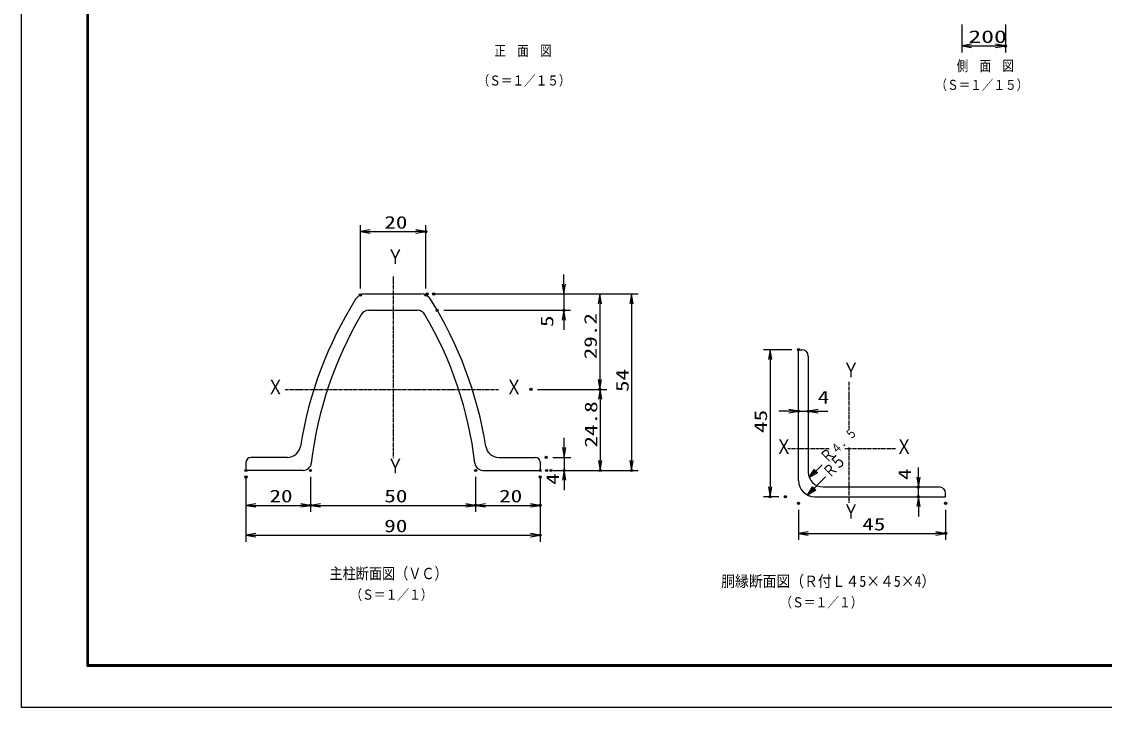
# Model space of a CAD drawing. Units: millimetres, scale not verified. Extents: x -4455 to 4455, y -3150 to 3150.
# Drawn here: x -4455 to 513, y -3150 to -3 of the extents above; entities that cross this region are included whole.
import ezdxf
from ezdxf.enums import TextEntityAlignment as Align

# ---------------------------------------------------------------- set-up
doc = ezdxf.new("R2010")
doc.units = ezdxf.units.MM
doc.header["$LTSCALE"] = 20
doc.header["$PDMODE"] = 32
doc.header["$PDSIZE"] = 10
doc.linetypes.add('USER1', pattern=[1.125, 0.75, -0.125, 0.125, -0.125])
for name, color, linetype, lineweight in [('0-0_1', 7, 'Continuous', 25), ('0-1_2', 7, 'Continuous', 25), ('0-2_0', 4, 'Continuous', 25), ('0-4_EXTCNT-LMEC0', 2, 'Continuous', 25), ('0-6_EXTCNT-L', 4, 'Continuous', 25), ('0-7_WAKU', 7, 'Continuous', 25)]:
    doc.layers.add(name, color=color, linetype=linetype, lineweight=lineweight)
doc.layers.add('0-5_DEFPOINTS', color=7, linetype='Continuous')
doc.styles.add('ＭＳ ゴシック', font='')
doc.styles.get('ＭＳ ゴシック').set_extended_font_data('MS Gothic')

# ---------------------------------------------------------------- blocks, each defined once
blk = doc.blocks.new('C1')
at = {"layer": '0-0_1', "color": 4}
blk.add_line((72303.9, 29353.6), (73481, 30519.9), dxfattribs=at)
blk.add_lwpolyline([(73048.4, 29795.7), (72303.9, 29353.6), (72752.8, 30094)], close=True, dxfattribs=at)
blk.add_lwpolyline([(72974.5, 29870.3), (72602.2, 29649.2), (72826.7, 30019.4)], dxfattribs=at)
blk = doc.blocks.new('DARROWS')
at = {"layer": '0-2_0', "color": 2}
blk.add_line((0, 0), (-19.982, 0), dxfattribs=at)
blk.add_lwpolyline([(-20, -3.333), (0, 0), (-20, 3.333)], dxfattribs=at)

msp = doc.modelspace()

# ---------------------------------------------------------------- linework, layer by layer
at = {"layer": '0-0_1', "color": 4, "linetype": 'USER1'}
for p, q in [((-2750.55, -1172.48), (-2750.55, -2007.14)), ((-659.49, -1656.79), (-659.49, -1870.5)), ((-3245.4, -1690.95), (-2267.37, -1690.95)), ((-749.82, -1963.96), (-939.02, -1963.96)), ((-445.85, -1963.96), (-677.38, -1963.96)), ((-659.49, -1957.29), (-659.49, -2212.05))]:
    msp.add_line(p, q, dxfattribs=at)
at = {"layer": '0-0_1'}
for p, q in [((-2878.05, -1252.95), (-2623.05, -1252.95)), ((-2863.05, -1327.95), (-2638.05, -1327.95)), ((-3425.55, -2025.45), (-3425.55, -2062.95)), ((-3235.05, -2002.95), (-3403.05, -2002.95)), ((-2266.05, -2002.95), (-2098.05, -2002.95)), ((-2075.55, -2025.45), (-2075.55, -2062.95)), ((-3163.05, -2062.95), (-3425.55, -2062.95)), ((-2338.05, -2062.95), (-2075.55, -2062.95))]:
    msp.add_line(p, q, dxfattribs=at)
at = {"layer": '0-0_1', "color": 4}
msp.add_line((-848.24, -2176.03), (-765.72, -2091.73), dxfattribs=at)
msp.add_lwpolyline([(-811.35, -2153.36), (-848.24, -2176.03), (-826.36, -2138.67)], close=True, dxfattribs=at)
msp.add_lwpolyline([(-815.1, -2149.69), (-833.55, -2161.02), (-822.61, -2142.34)], dxfattribs=at)
at = {"layer": '0-0_1'}
for centre, radius, start, end in [((-1398.07, -2234.65), 1800, 147.87775, 170.97737), ((-2878.05, -1305.45), 52.5, 90, 147.87762), ((-2623.05, -1305.45), 52.5, 32.12238, 90), ((-4103.04, -2234.65), 1800, 9.02258, 32.1222), ((-2863.05, -1365.45), 37.5, 90.00035, 149.40292), ((-2638.05, -1365.45), 37.5, 30.59708, 90), ((-1397.6, -2232.02), 1740, 149.4028, 173.32632), ((-4103.51, -2232.02), 1740, 6.67364, 30.59716), ((-3235.05, -1942.95), 60, 269.99979, 350.97733), ((-2266.05, -1942.95), 60, 189.02246, 270), ((-3403.05, -2025.45), 22.5, 90, 180), ((-3163.05, -2025.45), 37.5, 270, 353.32654), ((-2338.05, -2025.45), 37.5, 186.67346, 270), ((-2098.05, -2025.45), 22.5, 0, 90), ((-777.75, -2071.17), 67.5, 180.00046, 270), ((-815.25, -2108.67), 75, 180.00043, 270)]:
    msp.add_arc(centre, radius, start, end, dxfattribs=at)
at = {"layer": '0-1_2'}
for p, q in [((-890.25, -2108.67), (-890.25, -1508.67)), ((-890.25, -1508.67), (-875.25, -1508.67)), ((-845.25, -1538.67), (-845.25, -2071.17)), ((-777.75, -2138.67), (-245.25, -2138.67))]:
    msp.add_line(p, q, dxfattribs=at)
msp.add_lwpolyline([(-815.25, -2183.67), (-215.25, -2183.67), (-215.25, -2168.67)], dxfattribs=at)
for centre in [(-875.25, -1538.67), (-245.25, -2168.67)]:
    msp.add_arc(centre, 30, 0, 90, dxfattribs=at)
at = {"layer": '0-2_0', "color": 1}
for p, q in [((-2900.55, -1228.02), (-2900.55, -936.99)), ((-2600.55, -1228.02), (-2600.55, -936.99)), ((-2564.3, -1252.95), (-1626.08, -1252.95)), ((-2564.3, -1252.95), (-1937.08, -1252.95)), ((-2534.3, -1252.95), (-1772.08, -1252.95)), ((-2518.08, -1327.95), (-1937.08, -1327.95)), ((-2087.37, -1690.95), (-1772.08, -1690.95)), ((-2087.37, -1690.95), (-1770.08, -1690.95)), ((-2018.05, -2002.95), (-1935.55, -2002.95)), ((-2015.55, -2062.95), (-1626.08, -2062.95)), ((-2015.55, -2062.95), (-1770.08, -2062.95)), ((-1995.55, -2062.95), (-1935.55, -2062.95)), ((-3425.55, -2092.95), (-3425.55, -2389.99)), ((-3425.55, -2122.95), (-3425.55, -2252.99)), ((-3129.36, -2092.95), (-3129.36, -2252.99)), ((-3129.36, -2092.95), (-3129.36, -2252.99)), ((-2371.74, -2092.95), (-2371.74, -2252.99)), ((-2371.74, -2092.95), (-2371.74, -2252.99)), ((-2075.55, -2092.95), (-2075.55, -2389.99)), ((-2075.55, -2122.95), (-2075.55, -2252.99))]:
    msp.add_line(p, q, dxfattribs=at)
at = {"layer": '0-2_0', "color": 2}
for p, q in [((-2855.55, -966.99), (-2645.55, -966.99)), ((-1967.08, -1207.95), (-1967.08, -1162.95)), ((-1967.08, -1252.95), (-1967.08, -1327.95)), ((-1802.08, -1297.95), (-1802.08, -1645.95)), ((-1656.08, -1297.95), (-1656.08, -2017.95)), ((-1967.08, -1372.95), (-1967.08, -1417.95)), ((-1800.08, -1735.95), (-1800.08, -2017.95)), ((-1965.55, -1957.95), (-1965.55, -1912.95)), ((-1965.55, -2002.95), (-1965.55, -2062.95)), ((-1965.55, -2107.95), (-1965.55, -2152.95)), ((-3380.55, -2222.99), (-3174.36, -2222.99)), ((-3084.36, -2222.99), (-2416.74, -2222.99)), ((-2326.74, -2222.99), (-2120.55, -2222.99)), ((-3380.55, -2359.99), (-2120.55, -2359.99))]:
    msp.add_line(p, q, dxfattribs=at)
at = {"layer": '0-4_EXTCNT-LMEC0', "color": 1}
for p, q in [((-920.25, -1508.67), (-1050.9, -1508.67)), ((-980.25, -2183.67), (-1050.9, -2183.67)), ((-890.25, -2243.67), (-890.25, -2381.77)), ((-215.25, -2243.67), (-215.25, -2381.77))]:
    msp.add_line(p, q, dxfattribs=at)
at = {"layer": '0-4_EXTCNT-LMEC0'}
for p, q in [((-1020.9, -1553.67), (-1020.9, -2138.67)), ((-935.25, -1791.18), (-980.25, -1791.18)), ((-890.25, -1791.18), (-845.25, -1791.18)), ((-800.25, -1791.18), (-755.25, -1791.18)), ((-340.25, -2093.67), (-340.25, -2048.67)), ((-340.25, -2183.67), (-340.25, -2138.67)), ((-340.25, -2228.67), (-340.25, -2273.67)), ((-845.25, -2351.77), (-260.25, -2351.77))]:
    msp.add_line(p, q, dxfattribs=at)
at = {"layer": '0-5_DEFPOINTS'}
for p in [(59.05, -114.85), (-2600.55, -966.99), (-2900.55, -1258.02), (-2600.55, -1258.02), (-2594.3, -1252.95), (-2564.3, -1252.95), (-2548.08, -1327.95), (-1967.08, -1327.95), (-890.25, -1508.67), (-2117.37, -1690.95), (-1802.08, -1690.95), (-890.25, -1791.18), (-845.25, -1791.18), (-2048.05, -2002.95), (-3425.55, -2062.95), (-3129.36, -2062.95), (-2371.74, -2062.95), (-2075.55, -2062.95), (-2045.55, -2062.95), (-2025.55, -2062.95), (-1965.55, -2062.95), (-1800.08, -2062.95), (-1656.08, -2062.95), (-3425.55, -2092.95), (-2075.55, -2092.95), (-340.25, -2138.67), (-1020.9, -2183.67), (-950.25, -2183.67), (-340.25, -2183.67), (-3129.36, -2222.99), (-2371.74, -2222.99), (-2075.55, -2222.99), (-890.25, -2213.67), (-215.25, -2213.67), (-2075.55, -2359.99), (-215.25, -2351.77)]:
    msp.add_point(p, dxfattribs=at)
at = {"layer": '0-6_EXTCNT-L', "color": 1}
for p, q in [((-140.96, -15.92), (-140.96, -144.85)), ((59.05, -15.92), (59.05, -144.85))]:
    msp.add_line(p, q, dxfattribs=at)
at = {"layer": '0-6_EXTCNT-L', "color": 2}
msp.add_line((-95.96, -114.85), (14.05, -114.85), dxfattribs=at)
at = {"layer": '0-7_WAKU', "color": 3}
msp.add_lwpolyline([(-4455, 3150), (4455, 3150), (4455, -3150), (-4455, -3150)], close=True, dxfattribs=at)
at = {"layer": '0-7_WAKU'}
for points in [[(-4155, 2962.5), (4155, 2962.5), (4155, -2962.5), (-4155, -2962.5)], [(-4153.13, 2960.62), (4153.12, 2960.62), (4153.12, -2960.63), (-4153.13, -2960.63)], [(-4151.25, 2958.75), (4151.25, 2958.75), (4151.25, -2958.75), (-4151.25, -2958.75)], [(-4149.38, 2956.87), (4149.37, 2956.87), (4149.37, -2956.88), (-4149.38, -2956.88)], [(-4147.5, 2955), (4147.5, 2955), (4147.5, -2955), (-4147.5, -2955)]]:
    msp.add_lwpolyline(points, close=True, dxfattribs=at)

# ---------------------------------------------------------------- block references
at = {"layer": '0-2_0', "xscale": 2.25, "yscale": 2.25}
for p, rotation in [((-2900.55, -966.99), 180), ((-1967.08, -1252.95), 270), ((-1802.08, -1252.95), 90), ((-1656.08, -1252.95), 90), ((-1967.08, -1327.95), 90), ((-1802.08, -1690.95), 270), ((-1800.08, -1690.95), 90), ((-1965.55, -2002.95), 270), ((-1800.08, -2062.95), 270), ((-1656.08, -2062.95), 270), ((-1965.55, -2062.95), 90), ((-3425.55, -2222.99), 180), ((-3129.36, -2222.99), 180), ((-2371.74, -2222.99), 180), ((-3425.55, -2359.99), 180)]:
    msp.add_blockref('DARROWS', p, dxfattribs=dict(at, rotation=rotation))
at = {"layer": '0-2_0'}
for name, p, xscale, yscale in [('DARROWS', (-2600.55, -966.99), 2.25, 2.25), ('C1', (-4455.9, -3563.18), 0.05, 0.05), ('DARROWS', (-3129.36, -2222.99), 2.25, 2.25), ('DARROWS', (-2371.74, -2222.99), 2.25, 2.25), ('DARROWS', (-2075.55, -2222.99), 2.25, 2.25), ('DARROWS', (-2075.55, -2359.99), 2.25, 2.25)]:
    msp.add_blockref(name, p, dxfattribs=dict(at, xscale=xscale, yscale=yscale))
at = {"layer": '0-4_EXTCNT-LMEC0', "xscale": 2.25, "yscale": 2.25}
for p, rotation in [((-1020.9, -1508.67), 90), ((-845.25, -1791.18), 180), ((-340.25, -2138.67), 270), ((-1020.9, -2183.67), 270), ((-340.25, -2183.67), 90), ((-890.25, -2351.77), 180)]:
    msp.add_blockref('DARROWS', p, dxfattribs=dict(at, rotation=rotation))
for p in [(-890.25, -1791.18), (-215.25, -2351.77)]:
    msp.add_blockref('DARROWS', p, dxfattribs=at)
at = {"layer": '0-6_EXTCNT-L', "xscale": 2.25, "yscale": 2.25, "rotation": 180}
msp.add_blockref('DARROWS', (-140.96, -114.85), dxfattribs=at)
at = {"layer": '0-6_EXTCNT-L', "xscale": 2.25, "yscale": 2.25}
msp.add_blockref('DARROWS', (59.05, -114.85), dxfattribs=at)

# ---------------------------------------------------------------- texts
at = {"layer": '0-0_1', "color": 4, "style": 'ＭＳ ゴシック'}
for s, height, width, p in [('（Ｓ＝１／１５）', 45.89, 0.85, (-2362.29, -310.21)), ('（Ｓ＝１／１５）', 45.89, 0.85, (-261.89, -330.24)), ('Ｙ', 66.57, 0.85, (-2779.05, -1135.35)), ('Ｙ', 66.57, 0.85, (-687.99, -1655.21)), ('Ｘ', 66.57, 0.85, (-3329.1, -1733.76)), ('Ｘ', 66.57, 0.85, (-2234.53, -1733.76)), ('Ｘ', 66.57, 0.85, (-996.06, -2006.77)), ('Ｘ', 66.57, 0.85, (-444.35, -2006.77)), ('Ｙ', 66.57, 0.85, (-2779.05, -2096.27)), ('Ｙ', 66.57, 0.85, (-687.99, -2304.86)), ('主柱断面図（ＶＣ）', 51.95, 0.85, (-3042.34, -2577.36)), ('胴縁断面図（Ｒ付Ｌ４5×４5×4）', 51.65, 0.9, (-1245.16, -2612.5)), ('（Ｓ＝１／１）', 46.52, 0.85, (-2946.69, -2669.95)), ('（Ｓ＝１／１）', 46.52, 0.85, (-973.84, -2705.15))]:
    msp.add_text(s, height=height, dxfattribs=dict(at, width=width)).set_placement(p, align=Align.BOTTOM_LEFT)
at = {"layer": '0-0_1', "color": 4, "style": 'ＭＳ ゴシック', "width": 0.8}
for s, height, p in [('４．５', 43.3, (-708.65, -2001.24)), ('Ｒ', 53.23, (-748.44, -2043.75)), ('Ｒ', 53.23, (-736.04, -2112.63)), ('５', 57.73, (-699.23, -2077.02))]:
    msp.add_text(s, height=height, rotation=45, dxfattribs=at).set_placement(p, align=Align.BOTTOM_LEFT)
at = {"layer": '0-2_0', "color": 3, "style": 'ＭＳ ゴシック', "width": 1.35}
for s, p in [('20', (-2791.05, -970.59)), ('20', (-3317.96, -2226.59)), ('50', (-2791.05, -2226.59)), ('20', (-2264.15, -2226.59)), ('90', (-2791.05, -2363.59))]:
    msp.add_text(s, height=57.77, dxfattribs=at).set_placement(p, align=Align.BOTTOM_LEFT)
for s, p in [('5', (-1997.98, -1404.99)), ('29.2', (-1798.48, -1552.95)), ('54', (-1652.48, -1702.95)), ('24.8', (-1796.48, -1957.95)), ('4', (-1971.98, -2128.99))]:
    msp.add_text(s, height=57.77, rotation=90, dxfattribs=at).set_placement(p, align=Align.BOTTOM_LEFT)
at = {"layer": '0-4_EXTCNT-LMEC0', "color": 4, "style": 'ＭＳ ゴシック', "width": 0.8}
for s, p in [('正\u3000面\u3000図', (-2285.7, -175.4)), ('側\u3000面\u3000図\u3000', (-164.33, -244.51))]:
    msp.add_text(s, height=48.11, dxfattribs=at).set_placement(p, align=Align.BOTTOM_LEFT)
at = {"layer": '0-4_EXTCNT-LMEC0', "color": 3, "style": 'ＭＳ ゴシック', "width": 1.35}
for s, p in [('4', (-802.23, -1773.17)), ('45', (-597.75, -2355.38))]:
    msp.add_text(s, height=57.77, dxfattribs=at).set_placement(p, align=Align.BOTTOM_LEFT)
for s, p in [('45', (-1017.3, -1891.17)), ('4', (-356.54, -2106.94))]:
    msp.add_text(s, height=57.77, rotation=90, dxfattribs=at).set_placement(p, align=Align.BOTTOM_LEFT)
at = {"layer": '0-6_EXTCNT-L', "color": 3, "style": 'ＭＳ ゴシック', "width": 1.5}
msp.add_text('200', height=57.73, dxfattribs=at).set_placement((-110.95, -118.46), align=Align.BOTTOM_LEFT)

doc.saveas('drawing.dxf')
